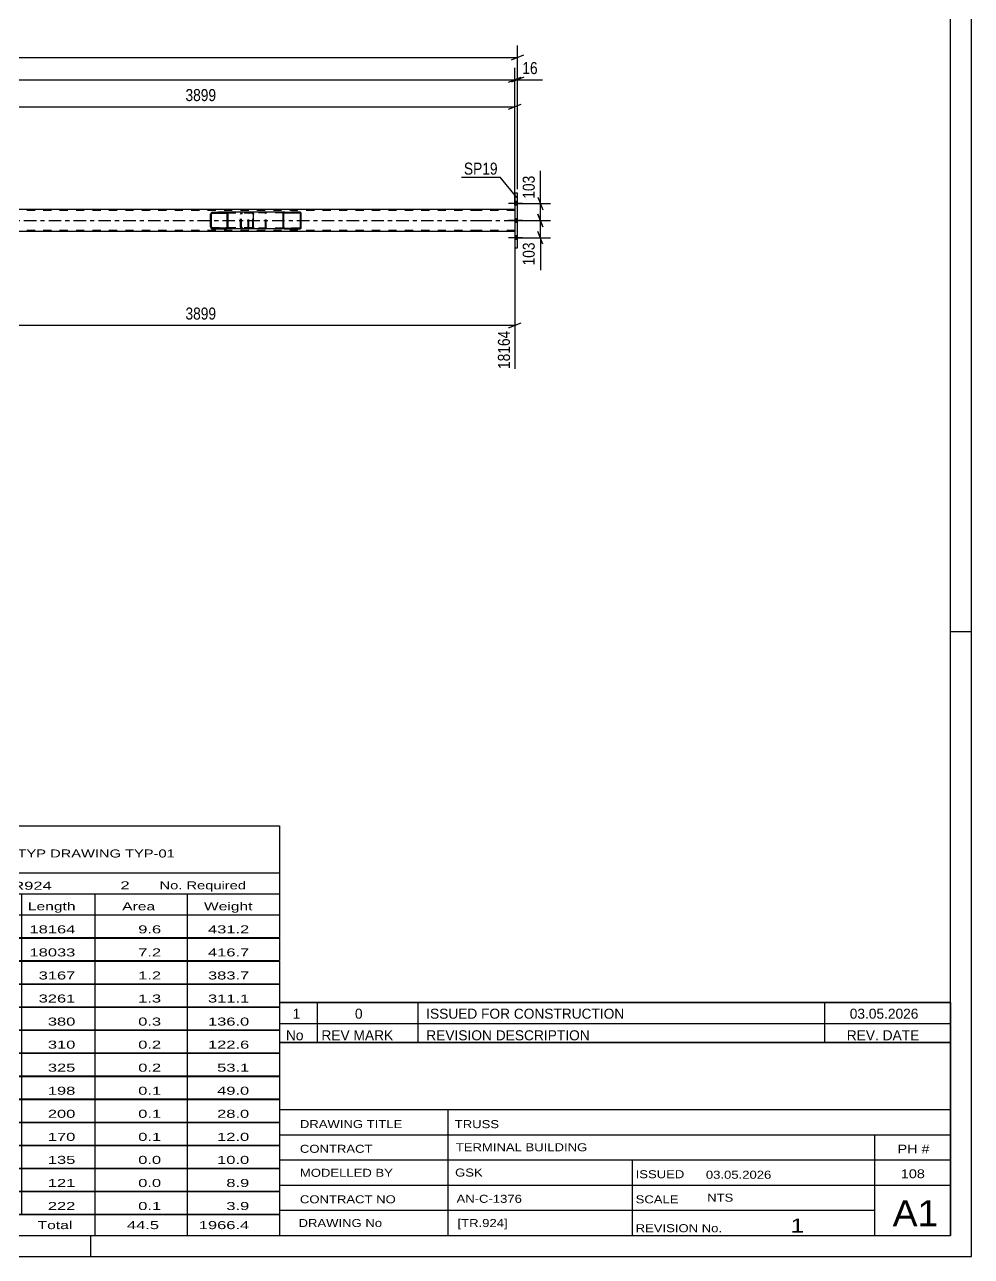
# Model space of a CAD drawing. Header units: millimetres. Extents: x 0 to 841, y 0 to 594.
# Drawn here: x 615.2 to 841, y 0 to 293.9 of the extents above; entities that cross this region are included whole.
import ezdxf

# ---------------------------------------------------------------- set-up
doc = ezdxf.new("R2010")
doc.units = ezdxf.units.MM
doc.linetypes.add('DXK_LINE_DOT2', pattern=[3.9198, 1.9599, -1.9599])
doc.linetypes.add('DXK_LINE_DOT3', pattern=[5.9187, 2.979, -0.9799, 0.9799, -0.9799])
doc.styles.add('Arial Narrow', font='ARIALN.TTF', dxfattribs={"height": 0.2})

# ---------------------------------------------------------------- blocks, each defined once
blk = doc.blocks.new('Unknown-814521973-1135')
at = {"color": 5, "linetype": 'Continuous'}
for p, q in [((841, 0), (841, 594)), ((836, 5), (836, 589)), ((841, 149), (836, 149)), ((5, 5), (836, 5)), ((631, 0), (631, 5)), ((0, 0), (841, 0))]:
    blk.add_line(p, q, dxfattribs=at)
blk = doc.blocks.new('Unknown-814521973-12187')
at = {"color": 7, "linetype": 'Continuous'}
for p, q in [((676, 51.05), (676, 5)), ((676, 51.05), (836, 51.05)), ((836, 51), (836, 5)), ((676, 35), (836, 35)), ((716.14, 35), (716.14, 5)), ((676, 29), (836, 29)), ((818, 5.05), (818, 29.05)), ((676, 23), (836, 23)), ((760.14, 23), (760.14, 5)), ((676, 17), (836, 17)), ((676, 11), (818, 11)), ((676, 5), (836, 5))]:
    blk.add_line(p, q, dxfattribs=at)
at = {"color": 7, "style": 'Arial Narrow'}
for s, height, width, p in [('DRAWING TITLE', 1.9089, 1.425378, (680.88, 30.61)), ('TRUSS', 1.909, 1.425378, (717.81, 30.59)), ('CONTRACT', 1.909, 1.425378, (680.88, 24.71)), ('TERMINAL BUILDING', 1.9089, 1.425378, (718.06, 25.07)), ('MODELLED BY', 1.9089, 1.425378, (680.88, 18.98)), ('GSK', 1.909, 1.425378, (717.88, 19.04)), ('ISSUED', 1.909, 1.425378, (760.94, 18.64)), ('03.05.2026', 1.909, 1.425378, (777.69, 18.52)), ('AN-C-1376', 1.909, 1.425378, (718.23, 12.78)), ('CONTRACT NO', 1.9089, 1.425378, (680.88, 12.66)), ('SCALE', 1.909, 1.425378, (760.94, 12.65)), ('A1', 6.204, 1.25, (822.24, 7.2)), ('DRAWING No', 1.909, 1.425378, (680.56, 7)), ('[TR.924]', 1.909, 1.425378, (718.46, 6.99)), ('1', 3.34, 1.5, (797.91, 5.68)), ('REVISION No.', 1.9089, 1.425378, (760.94, 5.77))]:
    blk.add_text(s, height=height, dxfattribs=dict(at, width=width)).set_placement(p)
at = {"color": 7, "linetype": 'Continuous', "style": 'Arial Narrow'}
for s, height, width, p in [('PH #', 2.1, 1.42538, (823.4, 24.55)), ('108', 2.1, 1.42538, (824.19, 18.65)), ('NTS', 1.909, 1.425378, (778, 13.05))]:
    blk.add_text(s, height=height, dxfattribs=dict(at, width=width)).set_placement(p)
blk = doc.blocks.new('Unknown-814521973-12188')
at = {"color": 7, "linetype": 'Continuous'}
for p, q in [((516, 102.75), (676, 102.75)), ((516, 91.5), (516, 102.75)), ((676, 102.75), (676, 91.5)), ((516, 91.5), (676, 91.5)), ((516, 91.5), (516, 86.5)), ((676, 91.5), (676, 86.5)), ((516, 86.5), (676, 86.5)), ((516, 86.5), (516, 81.5)), ((540, 86.5), (540, 81.5)), ((575.5, 86.5), (575.5, 81.5)), ((601.5, 86.5), (601.5, 81.5)), ((614.5, 86.5), (614.5, 81.5)), ((632, 86.5), (632, 81.5)), ((654, 86.5), (654, 81.5)), ((676, 86.5), (676, 81.5)), ((516, 81.5), (676, 81.5)), ((516, 81.45), (516, 76.05)), ((516, 81.45), (676, 81.45)), ((540, 81.5), (540, 76)), ((575.5, 81.5), (575.5, 76)), ((601.5, 81.5), (601.5, 76)), ((614.5, 81.5), (614.5, 76)), ((632, 81.5), (632, 76)), ((654, 81.5), (654, 76)), ((676, 81.45), (676, 76.05)), ((516, 76.05), (676, 76.05)), ((516, 75.95), (516, 70.55)), ((516, 75.95), (676, 75.95)), ((540, 76), (540, 70.5)), ((575.5, 76), (575.5, 70.5)), ((601.5, 76), (601.5, 70.5)), ((614.5, 76), (614.5, 70.5)), ((632, 76), (632, 70.5)), ((654, 76), (654, 70.5)), ((676, 75.95), (676, 70.55)), ((516, 70.55), (676, 70.55)), ((516, 70.45), (516, 65.05)), ((516, 70.45), (676, 70.45)), ((540, 70.5), (540, 65)), ((575.5, 70.5), (575.5, 65)), ((601.5, 70.5), (601.5, 65)), ((614.5, 70.5), (614.5, 65)), ((632, 70.5), (632, 65)), ((654, 70.5), (654, 65)), ((676, 70.45), (676, 65.05)), ((516, 65.05), (676, 65.05)), ((516, 64.95), (516, 59.55)), ((516, 64.95), (676, 64.95)), ((540, 65), (540, 59.5)), ((575.5, 65), (575.5, 59.5)), ((601.5, 65), (601.5, 59.5)), ((614.5, 65), (614.5, 59.5)), ((632, 65), (632, 59.5)), ((654, 65), (654, 59.5)), ((676, 64.95), (676, 59.55)), ((516, 59.55), (676, 59.55)), ((516, 59.45), (516, 54.05)), ((516, 59.45), (676, 59.45)), ((540, 59.5), (540, 54)), ((575.5, 59.5), (575.5, 54)), ((601.5, 59.5), (601.5, 54)), ((614.5, 59.5), (614.5, 54)), ((632, 59.5), (632, 54)), ((654, 59.5), (654, 54)), ((676, 59.45), (676, 54.05)), ((516, 54.05), (676, 54.05)), ((516, 53.95), (516, 48.55)), ((516, 53.95), (676, 53.95)), ((540, 54), (540, 48.5)), ((575.5, 54), (575.5, 48.5)), ((601.5, 54), (601.5, 48.5)), ((614.5, 54), (614.5, 48.5)), ((632, 54), (632, 48.5)), ((654, 54), (654, 48.5)), ((676, 53.95), (676, 48.55)), ((516, 48.55), (676, 48.55)), ((516, 48.45), (516, 43.05)), ((516, 48.45), (676, 48.45)), ((540, 48.5), (540, 43)), ((575.5, 48.5), (575.5, 43)), ((601.5, 48.5), (601.5, 43)), ((614.5, 48.5), (614.5, 43)), ((632, 48.5), (632, 43)), ((654, 48.5), (654, 43)), ((676, 48.45), (676, 43.05)), ((516, 43.05), (676, 43.05)), ((516, 42.95), (516, 37.55)), ((516, 42.95), (676, 42.95)), ((540, 43), (540, 37.5)), ((575.5, 43), (575.5, 37.5)), ((601.5, 43), (601.5, 37.5)), ((614.5, 43), (614.5, 37.5)), ((632, 43), (632, 37.5)), ((654, 43), (654, 37.5)), ((676, 42.95), (676, 37.55)), ((516, 37.55), (676, 37.55)), ((516, 37.45), (516, 32.05)), ((516, 37.45), (676, 37.45)), ((540, 37.5), (540, 32)), ((575.5, 37.5), (575.5, 32)), ((601.5, 37.5), (601.5, 32)), ((614.5, 37.5), (614.5, 32)), ((632, 37.5), (632, 32)), ((654, 37.5), (654, 32)), ((676, 37.45), (676, 32.05)), ((516, 32.05), (676, 32.05)), ((516, 31.95), (516, 26.55)), ((516, 31.95), (676, 31.95)), ((540, 32), (540, 26.5)), ((575.5, 32), (575.5, 26.5)), ((601.5, 32), (601.5, 26.5)), ((614.5, 32), (614.5, 26.5)), ((632, 32), (632, 26.5)), ((654, 32), (654, 26.5)), ((676, 31.95), (676, 26.55)), ((516, 26.55), (676, 26.55)), ((516, 26.45), (516, 21.05)), ((516, 26.45), (676, 26.45)), ((540, 26.5), (540, 21)), ((575.5, 26.5), (575.5, 21)), ((601.5, 26.5), (601.5, 21)), ((614.5, 26.5), (614.5, 21)), ((632, 26.5), (632, 21)), ((654, 26.5), (654, 21)), ((676, 26.45), (676, 21.05)), ((516, 21.05), (676, 21.05)), ((516, 20.95), (516, 15.55)), ((516, 20.95), (676, 20.95)), ((540, 21), (540, 15.5)), ((575.5, 21), (575.5, 15.5)), ((601.5, 21), (601.5, 15.5)), ((614.5, 21), (614.5, 15.5)), ((632, 21), (632, 15.5)), ((654, 21), (654, 15.5)), ((676, 20.95), (676, 15.55)), ((516, 15.55), (676, 15.55)), ((516, 15.45), (516, 10.05)), ((516, 15.45), (676, 15.45)), ((540, 15.5), (540, 10)), ((575.5, 15.5), (575.5, 10)), ((601.5, 15.5), (601.5, 10)), ((614.5, 15.5), (614.5, 10)), ((632, 15.5), (632, 10)), ((654, 15.5), (654, 10)), ((676, 15.45), (676, 10.05)), ((516, 10.05), (676, 10.05)), ((516, 10), (676, 10)), ((516, 10), (516, 5)), ((632, 10), (632, 5)), ((654, 10), (654, 5)), ((676, 10), (676, 5)), ((516, 5), (676, 5))]:
    blk.add_line(p, q, dxfattribs=at)
at = {"color": 7, "style": 'Arial Narrow'}
for s, height, width, p in [('GENERAL NOTES & WELD DETAILS :', 2.8633, 1.4, (517.15, 95.06)), ('REFER TYP DRAWING TYP-01', 1.9089, 1.6, (600.7, 95.16)), ("MATERIAL LIST FOR ASSEMBLY MK'D", 1.9089, 1.6, (517.15, 87.56)), ('TR924', 1.909, 1.794707, (609.9, 87.47)), ('2', 1.91, 1.794707, (638.08, 87.56)), ('No. Required', 1.9089, 1.6, (647.41, 87.56)), ('Mark', 1.909, 1.7, (517.34, 82.5)), ('Profile', 1.909, 1.7, (550.41, 82.5)), ('Material', 1.909, 1.7, (580.54, 82.56)), ('No.', 1.909, 1.7, (605.5, 82.56)), ('Length', 1.909, 1.7, (616, 82.56)), ('Area', 1.909, 1.7, (638.5, 82.56)), ('Weight', 1.909, 1.7, (658, 82.56))]:
    blk.add_text(s, height=height, dxfattribs=dict(at, width=width)).set_placement(p)
at = {"color": 7, "linetype": 'Continuous', "style": 'Arial Narrow'}
for s, height, width, p in [('BC371', 1.909, 1.794707, (517.5, 77.06)), ('SHS132*6', 1.909, 1.794707, (542, 77.06)), ('E350', 1.909, 1.794707, (581.74, 77.06)), ('1', 1.91, 1.794707, (605.86, 77.06)), ('18164', 1.909, 1.794707, (616.4, 77.06)), ('9.6', 1.909, 1.794707, (642.32, 77.06)), ('431.2', 1.909, 1.794707, (658.96, 77.06)), ('TR924', 1.909, 1.794707, (517.5, 71.56)), ('SHS100*8', 1.909, 1.794707, (542, 71.56)), ('E350', 1.909, 1.794707, (581.74, 71.56)), ('1', 1.91, 1.794707, (605.86, 71.56)), ('18033', 1.909, 1.794707, (616.4, 71.56)), ('7.2', 1.909, 1.794707, (642.32, 71.56)), ('416.7', 1.909, 1.794707, (658.96, 71.56)), ('M177', 1.909, 1.794707, (517.5, 66.06)), ('SHS100*6', 1.909, 1.794707, (542, 66.06)), ('E350', 1.909, 1.794707, (581.74, 66.06)), ('7', 1.91, 1.794707, (605.86, 66.06)), ('3167', 1.909, 1.794707, (618.58, 66.06)), ('1.2', 1.909, 1.794707, (642.32, 66.06)), ('383.7', 1.909, 1.794707, (658.96, 66.06)), ('M196', 1.909, 1.794707, (517.5, 60.56)), ('SHS100*4', 1.909, 1.794707, (542, 60.56)), ('E350', 1.909, 1.794707, (581.74, 60.56)), ('8', 1.91, 1.794707, (605.86, 60.56)), ('3261', 1.909, 1.794707, (618.58, 60.56)), ('1.3', 1.909, 1.794707, (642.32, 60.56)), ('311.1', 1.909, 1.794707, (658.96, 60.56)), ('SP20', 1.909, 1.794707, (517.5, 55.06)), ('PL20*380', 1.909, 1.794707, (542, 55.06)), ('E350', 1.909, 1.794707, (581.74, 55.06)), ('6', 1.91, 1.794707, (605.86, 55.06)), ('380', 1.909, 1.794707, (620.77, 55.06)), ('0.3', 1.909, 1.794707, (642.32, 55.06)), ('136.0', 1.909, 1.794707, (658.96, 55.06)), ('PL581', 1.909, 1.794707, (517.5, 49.56)), ('PL12*300', 1.909, 1.794707, (542, 49.56)), ('E350', 1.909, 1.794707, (581.74, 49.56)), ('14', 1.909, 1.794707, (604.76, 49.56)), ('310', 1.909, 1.794707, (620.77, 49.56)), ('0.2', 1.909, 1.794707, (642.32, 49.56)), ('122.6', 1.909, 1.794707, (658.96, 49.56)), ('SP19', 1.909, 1.794707, (517.5, 44.06)), ('PL16*325', 1.909, 1.794707, (542, 44.06)), ('E350', 1.909, 1.794707, (581.74, 44.06)), ('4', 1.91, 1.794707, (605.86, 44.06)), ('325', 1.909, 1.794707, (620.77, 44.06)), ('0.2', 1.909, 1.794707, (642.32, 44.06)), ('53.1', 1.909, 1.794707, (661.14, 44.06)), ('M1488', 1.909, 1.794707, (517.5, 38.56)), ('RHS100*100*6', 1.9089, 1.794707, (542, 38.56)), ('E350', 1.909, 1.794707, (581.74, 38.56)), ('14', 1.909, 1.794707, (604.76, 38.56)), ('198', 1.909, 1.794707, (620.77, 38.56)), ('0.1', 1.909, 1.794707, (642.32, 38.56)), ('49.0', 1.909, 1.794707, (661.14, 38.56)), ('TB74', 1.909, 1.794707, (517.5, 33.06)), ('RHS150*110*6', 1.9089, 1.794707, (542, 33.06)), ('E350', 1.909, 1.794707, (581.74, 33.06)), ('6', 1.91, 1.794707, (605.86, 33.06)), ('200', 1.909, 1.794707, (620.77, 33.06)), ('0.1', 1.909, 1.794707, (642.32, 33.06)), ('28.0', 1.909, 1.794707, (661.14, 33.06)), ('PL538', 1.909, 1.794707, (517.5, 27.56)), ('PL10*150', 1.909, 1.794707, (542, 27.56)), ('E350', 1.909, 1.794707, (581.74, 27.56)), ('6', 1.91, 1.794707, (605.86, 27.56)), ('170', 1.909, 1.794707, (620.77, 27.56)), ('0.1', 1.909, 1.794707, (642.32, 27.56)), ('12.0', 1.909, 1.794707, (661.14, 27.56)), ('ST33', 1.909, 1.794707, (517.5, 22.06)), ('PL8*100', 1.909, 1.794707, (542, 22.06)), ('E350', 1.909, 1.794707, (581.74, 22.06)), ('24', 1.909, 1.794707, (604.76, 22.06)), ('135', 1.909, 1.794707, (620.77, 22.06)), ('0.0', 1.909, 1.794707, (642.32, 22.06)), ('10.0', 1.909, 1.794707, (661.14, 22.06)), ('ST32', 1.909, 1.794707, (517.5, 16.56)), ('PL8*100', 1.909, 1.794707, (542, 16.56)), ('E350', 1.909, 1.794707, (581.74, 16.56)), ('24', 1.909, 1.794707, (604.76, 16.56)), ('121', 1.909, 1.794707, (620.77, 16.56)), ('0.0', 1.909, 1.794707, (642.32, 16.56)), ('8.9', 1.909, 1.794707, (663.33, 16.56)), ('M1489', 1.909, 1.794707, (517.5, 11.06)), ('RHS100*100*6', 1.9089, 1.794707, (542, 11.06)), ('E350', 1.909, 1.794707, (581.74, 11.06)), ('1', 1.91, 1.794707, (605.86, 11.06)), ('222', 1.909, 1.794707, (620.77, 11.06)), ('0.1', 1.909, 1.794707, (642.32, 11.06)), ('3.9', 1.909, 1.794707, (663.33, 11.06)), ('Total', 1.909, 1.7, (618.33, 6.5)), ('44.5', 1.909, 1.794707, (639.64, 6.5)), ('1966.4', 1.909, 1.794707, (656.77, 6.5))]:
    blk.add_text(s, height=height, dxfattribs=dict(at, width=width)).set_placement(p)
blk = doc.blocks.new('Unknown-814521973-12190')
at = {"color": 7, "linetype": 'Continuous'}
for p, q in [((676, 60.55), (836, 60.55)), ((836, 60.55), (676, 60.55)), ((676, 60.55), (676, 55.55)), ((685, 60.55), (685, 55.55)), ((709, 60.55), (709, 55.55)), ((806, 60.55), (806, 55.55)), ((836, 60.55), (836, 55.55)), ((676, 55.55), (836, 55.55)), ((676, 55.55), (676, 51.05)), ((676, 55.55), (836, 55.55)), ((685, 55.55), (685, 51.05)), ((709, 55.55), (709, 51.05)), ((806, 55.55), (806, 51.05)), ((836, 55.55), (836, 51.05)), ((836, 51.05), (676, 51.05))]:
    blk.add_line(p, q, dxfattribs=at)
at = {"color": 7, "linetype": 'Continuous', "style": 'Arial Narrow'}
for s, height, width, p in [('1', 2.39, 1.196471, (679.16, 56.7)), ('0', 2.39, 1.196471, (694, 56.7)), ('ISSUED FOR CONSTRUCTION', 2.3861, 1.196471, (711, 56.7)), ('03.05.2026', 2.386, 1.196471, (812, 56.7)), ('No', 2.386, 1.2, (677.54, 51.55)), ('REV MARK', 2.386, 1.2, (686, 51.55)), ('REVISION DESCRIPTION', 2.3861, 1.2, (711, 51.55)), ('REV. DATE', 2.386, 1.2, (811.28, 51.55))]:
    blk.add_text(s, height=height, dxfattribs=dict(at, width=width)).set_placement(p)
blk = doc.blocks.new('Bolt-814521973-2808 - 2731')
at = {"linetype": 'Continuous'}
for points in [[(732.8, 250.77), (732.8, 251.65), (732.16, 251.65), (732.16, 250.77)], [(732.8, 250.77), (732.8, 251.65), (732.16, 251.65), (732.16, 250.77)], [(732.8, 250.77), (732.8, 251.65), (732.16, 251.65), (732.16, 250.77)], [(732.8, 246.67), (732.8, 247.55), (732.16, 247.55), (732.16, 246.67)], [(732.8, 246.67), (732.8, 247.55), (732.16, 247.55), (732.16, 246.67)], [(732.8, 242.57), (732.8, 243.45), (732.16, 243.45), (732.16, 242.57)], [(732.8, 242.57), (732.8, 243.45), (732.16, 243.45), (732.16, 242.57)], [(732.8, 242.57), (732.8, 243.45), (732.16, 243.45), (732.16, 242.57)]]:
    blk.add_hatch(color=1, dxfattribs=at).paths.add_polyline_path(points)
at = {"color": 1, "linetype": 'Continuous'}
for p, q in [((733.96, 251.21), (730.64, 251.21)), ((733.96, 251.21), (730.64, 251.21)), ((733.96, 251.21), (730.64, 251.21)), ((732.8, 251.65), (732.16, 251.65)), ((732.8, 251.65), (732.16, 251.65)), ((732.8, 251.65), (732.16, 251.65)), ((732.8, 250.77), (732.16, 250.77)), ((732.8, 250.77), (732.16, 250.77)), ((732.8, 250.77), (732.16, 250.77)), ((733.96, 247.11), (730.64, 247.11)), ((733.96, 247.11), (730.64, 247.11)), ((732.8, 247.55), (732.16, 247.55)), ((732.8, 247.55), (732.16, 247.55)), ((732.8, 246.67), (732.16, 246.67)), ((732.8, 246.67), (732.16, 246.67)), ((733.96, 243.01), (730.64, 243.01)), ((733.96, 243.01), (730.64, 243.01)), ((733.96, 243.01), (730.64, 243.01)), ((732.8, 243.45), (732.16, 243.45)), ((732.8, 243.45), (732.16, 243.45)), ((732.8, 243.45), (732.16, 243.45)), ((732.8, 242.57), (732.16, 242.57)), ((732.8, 242.57), (732.16, 242.57)), ((732.8, 242.57), (732.16, 242.57))]:
    blk.add_line(p, q, dxfattribs=at)
blk = doc.blocks.new('Part-814521973-2914 - 2731')
at = {"color": 2, "linetype": 'Continuous'}
for p, q in [((732.8, 253.61), (732.16, 253.61)), ((732.16, 253.61), (732.16, 240.61)), ((732.8, 240.61), (732.8, 253.61)), ((732.16, 240.61), (732.8, 240.61))]:
    blk.add_line(p, q, dxfattribs=at)
blk = doc.blocks.new('Part-814521973-2860 - 2731')
at = {"color": 7, "linetype": 'DXK_LINE_DOT2'}
for p, q in [((723.54, 249.51), (64.62, 249.51)), ((732.16, 249.51), (723.64, 249.51)), ((732.16, 249.75), (732.16, 244.47)), ((723.54, 244.71), (64.62, 244.71)), ((732.16, 244.71), (723.64, 244.71))]:
    blk.add_line(p, q, dxfattribs=at)
at = {"color": 7, "linetype": 'DXK_LINE_DOT3'}
for p, q in [((64.62, 247.11), (723.54, 247.11)), ((723.64, 247.11), (732.16, 247.11))]:
    blk.add_line(p, q, dxfattribs=at)
at = {"color": 2, "linetype": 'Continuous'}
for p, q in [((723.54, 249.75), (587.54, 249.75)), ((732.16, 249.75), (723.64, 249.75)), ((723.54, 244.47), (587.54, 244.47)), ((732.16, 244.47), (723.64, 244.47))]:
    blk.add_line(p, q, dxfattribs=at)
blk = doc.blocks.new('Part-814521973-2939 - 2731')
at = {"linetype": 'Continuous'}
h = blk.add_hatch(dxfattribs=at)
h.set_pattern_fill('', scale=0.7, style=0, pattern_type=0)
h.set_pattern_definition([(45, (681.1407, 248.9116), (-1.57154, 1.57154), [])])
h.paths.add_polyline_path([(681.17, 248.79), (681.14, 248.91), (681.07, 249.02), (680.96, 249.08), (680.83, 249.11), (677.25, 249.11), (677.12, 249.08), (677.01, 249.02), (676.94, 248.91), (676.91, 248.79), (676.91, 245.43), (676.94, 245.31), (677.01, 245.2), (677.12, 245.13), (677.25, 245.11), (680.83, 245.11), (680.96, 245.13), (681.07, 245.2), (681.14, 245.31), (681.17, 245.43)])
h.paths.add_polyline_path([(680.98, 245.37), (680.95, 245.32), (680.89, 245.28), (680.83, 245.27), (677.25, 245.27), (677.19, 245.28), (677.13, 245.32), (677.09, 245.37), (677.08, 245.43), (677.08, 248.79), (677.09, 248.85), (677.13, 248.9), (677.19, 248.94), (677.25, 248.95), (680.83, 248.95), (680.89, 248.94), (680.95, 248.9), (680.98, 248.85), (681, 248.79), (681, 245.43)])
at = {"color": 7, "linetype": 'DXK_LINE_DOT2'}
for p, q in [((668.56, 248.79), (668.59, 248.91)), ((668.56, 245.43), (668.56, 248.79)), ((668.74, 248.85), (668.73, 248.79)), ((668.73, 245.43), (668.73, 248.79)), ((668.78, 248.9), (668.74, 248.85)), ((668.77, 249.08), (668.9, 249.11)), ((668.84, 248.94), (668.78, 248.9)), ((668.9, 248.95), (668.84, 248.94)), ((669.55, 249.11), (668.9, 249.11)), ((680.83, 248.95), (668.9, 248.95)), ((672.48, 249.11), (672.61, 249.08)), ((672.54, 248.94), (672.48, 248.95)), ((672.6, 248.9), (672.54, 248.94)), ((672.63, 248.85), (672.6, 248.9)), ((672.65, 248.79), (672.63, 248.85)), ((672.65, 245.43), (672.65, 248.79)), ((672.79, 248.91), (672.82, 248.79)), ((672.82, 245.43), (672.82, 248.79)), ((680.83, 249.11), (677.25, 249.11)), ((668.59, 245.31), (668.56, 245.43)), ((668.73, 245.43), (668.74, 245.37)), ((668.74, 245.37), (668.78, 245.32)), ((668.9, 245.11), (668.77, 245.13)), ((668.78, 245.32), (668.84, 245.28)), ((668.84, 245.28), (668.9, 245.27)), ((680.83, 245.27), (668.9, 245.27)), ((669.55, 245.11), (668.9, 245.11)), ((672.48, 245.27), (672.54, 245.28)), ((672.61, 245.13), (672.48, 245.11)), ((672.54, 245.28), (672.6, 245.32)), ((672.6, 245.32), (672.63, 245.37)), ((672.63, 245.37), (672.65, 245.43)), ((672.82, 245.43), (672.79, 245.31)), ((680.83, 245.11), (677.25, 245.11))]:
    blk.add_line(p, q, dxfattribs=at)
at = {"color": 2, "linetype": 'Continuous'}
for p, q in [((677.25, 249.11), (669.55, 249.11)), ((676.94, 248.91), (676.91, 248.79)), ((676.91, 245.43), (676.91, 248.79)), ((677.08, 248.79), (677.09, 248.85)), ((677.08, 245.43), (677.08, 248.79)), ((677.09, 248.85), (677.13, 248.9)), ((677.25, 249.11), (677.12, 249.08)), ((677.13, 248.9), (677.19, 248.94)), ((677.19, 248.94), (677.25, 248.95)), ((677.25, 249.11), (680.83, 249.11)), ((677.25, 248.95), (680.83, 248.95)), ((680.96, 249.08), (680.83, 249.11)), ((680.83, 248.95), (680.89, 248.94)), ((680.89, 248.94), (680.95, 248.9)), ((680.95, 248.9), (680.98, 248.85)), ((680.98, 248.85), (681, 248.79)), ((681, 245.43), (681, 248.79)), ((681.17, 248.79), (681.14, 248.91)), ((681.17, 245.43), (681.17, 248.79)), ((677.25, 245.11), (669.55, 245.11)), ((676.91, 245.43), (676.94, 245.31)), ((677.09, 245.37), (677.08, 245.43)), ((677.13, 245.32), (677.09, 245.37)), ((677.12, 245.13), (677.25, 245.11)), ((677.19, 245.28), (677.13, 245.32)), ((677.25, 245.27), (677.19, 245.28)), ((677.25, 245.27), (680.83, 245.27)), ((677.25, 245.11), (680.83, 245.11)), ((680.89, 245.28), (680.83, 245.27)), ((680.83, 245.11), (680.96, 245.13)), ((680.95, 245.32), (680.89, 245.28)), ((680.98, 245.37), (680.95, 245.32)), ((681, 245.43), (680.98, 245.37)), ((681.14, 245.31), (681.17, 245.43))]:
    blk.add_line(p, q, dxfattribs=at)
at = {"color": 7, "linetype": 'DXK_LINE_DOT2'}
for centre, start, end in [((672.49, 248.78), 24.32, 69.2417), ((668.89, 245.44), 204.32, 249.2417), ((672.49, 245.44), 290.7583, 335.68)]:
    blk.add_arc(centre, 0.331, start, end, dxfattribs=at)
at = {"color": 2, "linetype": 'Continuous'}
for centre, start, end in [((677.24, 248.78), 110.7583, 155.68), ((680.84, 248.78), 24.32, 69.2417), ((677.24, 245.44), 204.32, 249.2417), ((680.84, 245.44), 290.7583, 335.68)]:
    blk.add_arc(centre, 0.331, start, end, dxfattribs=at)
blk = doc.blocks.new('Part-814521973-2968 - 2731')
at = {"linetype": 'Continuous'}
h = blk.add_hatch(dxfattribs=at)
h.set_pattern_fill('', scale=0.7, style=0, pattern_type=0)
h.set_pattern_definition([(45, (663.7169, 248.8128), (-1.57154, 1.57154), [])])
h.paths.add_polyline_path([(663.76, 248.63), (663.72, 248.81), (663.61, 248.97), (663.44, 249.07), (663.25, 249.11), (660.07, 249.11), (659.88, 249.07), (659.71, 248.97), (659.6, 248.81), (659.57, 248.63), (659.57, 245.59), (659.6, 245.41), (659.71, 245.25), (659.88, 245.15), (660.07, 245.11), (663.25, 245.11), (663.44, 245.15), (663.61, 245.25), (663.72, 245.41), (663.76, 245.59)])
h.paths.add_polyline_path([(663.48, 245.5), (663.43, 245.42), (663.35, 245.37), (663.25, 245.35), (660.07, 245.35), (659.97, 245.37), (659.89, 245.42), (659.84, 245.5), (659.82, 245.59), (659.82, 248.63), (659.84, 248.72), (659.89, 248.8), (659.97, 248.85), (660.07, 248.87), (663.25, 248.87), (663.35, 248.85), (663.43, 248.8), (663.48, 248.72), (663.5, 248.63), (663.5, 245.59)])
at = {"color": 2, "linetype": 'Continuous'}
for p, q in [((659.6, 248.81), (659.57, 248.63)), ((659.57, 245.59), (659.57, 248.63)), ((659.82, 248.63), (659.84, 248.72)), ((659.82, 245.59), (659.82, 248.63)), ((659.84, 248.72), (659.89, 248.8)), ((660.07, 249.11), (659.88, 249.07)), ((659.89, 248.8), (659.97, 248.85)), ((659.97, 248.85), (660.07, 248.87)), ((660.07, 249.11), (663.25, 249.11)), ((660.07, 248.87), (663.25, 248.87)), ((669.55, 249.11), (663.25, 249.11)), ((663.44, 249.07), (663.25, 249.11)), ((663.25, 248.87), (663.35, 248.85)), ((663.35, 248.85), (663.43, 248.8)), ((663.43, 248.8), (663.48, 248.72)), ((663.48, 248.72), (663.5, 248.63)), ((663.5, 245.59), (663.5, 248.63)), ((663.76, 248.63), (663.72, 248.81)), ((663.76, 245.59), (663.76, 248.63)), ((669.55, 249.11), (669.66, 249.07)), ((669.66, 249.07), (669.74, 248.97)), ((669.74, 248.97), (669.8, 248.81)), ((669.8, 248.81), (669.82, 248.63)), ((669.82, 245.59), (669.82, 248.63)), ((659.57, 245.59), (659.6, 245.41)), ((659.84, 245.5), (659.82, 245.59)), ((659.89, 245.42), (659.84, 245.5)), ((659.88, 245.15), (660.07, 245.11)), ((659.97, 245.37), (659.89, 245.42)), ((660.07, 245.35), (659.97, 245.37)), ((660.07, 245.35), (663.25, 245.35)), ((660.07, 245.11), (663.25, 245.11)), ((663.35, 245.37), (663.25, 245.35)), ((663.25, 245.11), (663.44, 245.15)), ((669.55, 245.11), (663.25, 245.11)), ((663.43, 245.42), (663.35, 245.37)), ((663.48, 245.5), (663.43, 245.42)), ((663.5, 245.59), (663.48, 245.5)), ((663.72, 245.41), (663.76, 245.59)), ((669.66, 245.15), (669.55, 245.11)), ((669.74, 245.25), (669.66, 245.15)), ((669.8, 245.41), (669.74, 245.25)), ((669.82, 245.59), (669.8, 245.41))]:
    blk.add_line(p, q, dxfattribs=at)
at = {"color": 7, "linetype": 'DXK_LINE_DOT2'}
for p, q in [((663.25, 249.11), (660.07, 249.11)), ((669.55, 248.87), (660.07, 248.87)), ((666.72, 248.63), (666.75, 248.81)), ((666.72, 245.59), (666.72, 248.63)), ((666.99, 248.72), (666.97, 248.63)), ((666.97, 245.59), (666.97, 248.63)), ((667.04, 248.8), (666.99, 248.72)), ((667.03, 249.07), (667.22, 249.11)), ((667.12, 248.85), (667.04, 248.8)), ((667.22, 248.87), (667.12, 248.85)), ((668.56, 248.87), (668.56, 249.11)), ((669.6, 248.85), (669.55, 248.87)), ((669.65, 248.8), (669.6, 248.85)), ((669.68, 248.72), (669.65, 248.8)), ((669.69, 248.63), (669.68, 248.72)), ((669.69, 245.59), (669.69, 248.63)), ((669.55, 245.35), (660.07, 245.35)), ((663.25, 245.11), (660.07, 245.11)), ((666.75, 245.41), (666.72, 245.59)), ((666.97, 245.59), (666.99, 245.5)), ((666.99, 245.5), (667.04, 245.42)), ((667.22, 245.11), (667.03, 245.15)), ((667.04, 245.42), (667.06, 245.41)), ((667.06, 245.41), (667.12, 245.37)), ((667.12, 245.37), (667.22, 245.35)), ((668.56, 245.11), (668.56, 245.35)), ((669.55, 245.35), (669.6, 245.37)), ((669.6, 245.37), (669.65, 245.42)), ((669.65, 245.42), (669.68, 245.5)), ((669.68, 245.5), (669.69, 245.59))]:
    blk.add_line(p, q, dxfattribs=at)
at = {"color": 2, "linetype": 'Continuous'}
for centre, start, end in [((660.05, 248.61), 111.1941, 156.1506), ((663.27, 248.61), 23.8494, 68.8059), ((660.05, 245.6), 203.8494, 248.8059), ((663.27, 245.6), 291.1941, 336.1506)]:
    blk.add_arc(centre, 0.492, start, end, dxfattribs=at)
at = {"color": 7, "linetype": 'DXK_LINE_DOT2'}
for centre, start, end in [((667.2, 248.61), 111.1941, 156.1506), ((667.2, 245.6), 203.8494, 248.8059)]:
    blk.add_arc(centre, 0.492, start, end, dxfattribs=at)
blk = doc.blocks.new('StraightDimension-814521973-3189 - 2731')
at = {"color": 7, "linetype": 'Continuous'}
for p, q in [((582.34, 259.15), (582.34, 277.12)), ((732.16, 250.75), (732.16, 277.12)), ((583.84, 274.87), (580.84, 273.67)), ((582.34, 274.27), (732.16, 274.27)), ((730.66, 273.67), (733.66, 274.87))]:
    blk.add_line(p, q, dxfattribs=at)
at = {"color": 0}
blk.add_wipeout([(661.51, 275.02), (661.51, 279.22), (652.99, 279.22), (652.99, 275.02)], dxfattribs=at)
at = {"color": 3, "style": 'Arial Narrow'}
blk.add_text('3899', height=2.863, dxfattribs=at).set_placement((653.59, 275.62))
blk = doc.blocks.new('StraightDimension-814521973-3148 - 2731')
at = {"color": 7, "linetype": 'Continuous'}
for p, q in [((732.16, 243.47), (732.16, 211.7)), ((582.34, 235.07), (582.34, 211.7)), ((583.84, 222.74), (580.84, 221.54)), ((582.34, 222.14), (732.16, 222.14)), ((730.66, 221.54), (733.66, 222.74))]:
    blk.add_line(p, q, dxfattribs=at)
at = {"color": 0}
blk.add_wipeout([(661.51, 222.89), (661.51, 227.09), (652.99, 227.09), (652.99, 222.89)], dxfattribs=at)
at = {"color": 0, "linetype": 'Continuous'}
blk.add_wipeout([(731.56, 221.44), (727.36, 221.44), (727.36, 211.1), (731.56, 211.1)], dxfattribs=at)
at = {"color": 3, "style": 'Arial Narrow'}
blk.add_text('3899', height=2.863, dxfattribs=at).set_placement((653.59, 223.49))
at = {"color": 3, "linetype": 'Continuous', "style": 'Arial Narrow'}
blk.add_text('18164', height=2.863, rotation=90.0002, dxfattribs=at).set_placement((730.96, 211.7))
blk = doc.blocks.new('StraightDimension-814521973-3166 - 2731')
at = {"color": 7, "linetype": 'Continuous'}
for p, q in [((732.8, 254.61), (732.8, 288.87)), ((55.36, 286.02), (732.8, 286.02)), ((731.3, 285.42), (734.3, 286.62))]:
    blk.add_line(p, q, dxfattribs=at)
blk = doc.blocks.new('StraightDimension-814521973-7503 - 2731')
at = {"color": 7, "linetype": 'Continuous'}
for p, q in [((732.4, 247.11), (740.62, 247.11)), ((737.62, 248.61), (738.82, 245.61)), ((738.22, 243.01), (738.22, 247.11)), ((738.82, 241.51), (737.62, 244.51)), ((732.4, 243.01), (740.62, 243.01))]:
    blk.add_line(p, q, dxfattribs=at)
at = {"color": 0}
blk.add_wipeout([(737.47, 242.48), (733.27, 242.48), (733.27, 235.8), (737.47, 235.8)], dxfattribs=at)
at = {"color": 7, "linetype": 'Continuous'}
blk.add_line((738.22, 243.01), (738.22, 235.27), dxfattribs=at)
blk.add_line((738.22, 243.01), (738.22, 235.27), dxfattribs=at)
at = {"color": 3, "style": 'Arial Narrow'}
blk.add_text('103', height=2.863, rotation=90.0002, dxfattribs=at).set_placement((736.87, 236.4))
blk = doc.blocks.new('StraightDimension-814521973-7505 - 2731')
at = {"color": 7, "linetype": 'Continuous'}
for p, q in [((732.4, 251.21), (740.62, 251.21)), ((737.62, 252.71), (738.82, 249.71)), ((738.22, 247.11), (738.22, 251.21)), ((732.4, 247.11), (740.62, 247.11)), ((738.82, 245.61), (737.62, 248.61))]:
    blk.add_line(p, q, dxfattribs=at)
at = {"color": 0}
blk.add_wipeout([(737.47, 258.42), (733.27, 258.42), (733.27, 251.73), (737.47, 251.73)], dxfattribs=at)
at = {"color": 7, "linetype": 'Continuous'}
blk.add_line((738.22, 251.21), (738.22, 258.94), dxfattribs=at)
blk.add_line((738.22, 251.21), (738.22, 258.94), dxfattribs=at)
at = {"color": 3, "style": 'Arial Narrow'}
blk.add_text('103', height=2.863, rotation=90.0002, dxfattribs=at).set_placement((736.87, 252.33))
blk = doc.blocks.new('StraightDimension-814521973-7574 - 2731')
at = {"color": 7, "linetype": 'Continuous'}
for p, q in [((732.16, 254.61), (732.16, 283.56)), ((732.8, 254.61), (732.8, 283.56)), ((730.66, 280.11), (733.66, 281.31)), ((734.3, 281.31), (731.3, 280.11)), ((732.16, 280.71), (732.8, 280.71))]:
    blk.add_line(p, q, dxfattribs=at)
at = {"color": 0}
blk.add_wipeout([(738.18, 281.46), (738.18, 285.66), (733.32, 285.66), (733.32, 281.46)], dxfattribs=at)
at = {"color": 7, "linetype": 'Continuous'}
blk.add_line((732.8, 280.71), (738.7, 280.71), dxfattribs=at)
blk.add_line((732.8, 280.71), (738.7, 280.71), dxfattribs=at)
at = {"color": 3, "style": 'Arial Narrow'}
blk.add_text('16', height=2.863, dxfattribs=at).set_placement((733.92, 282.06))
blk = doc.blocks.new('StraightDimension-814521973-7575 - 2731')
at = {"color": 7, "linetype": 'Continuous'}
for p, q in [((732.16, 254.61), (732.16, 283.56)), ((56, 280.71), (732.16, 280.71)), ((730.66, 280.11), (733.66, 281.31))]:
    blk.add_line(p, q, dxfattribs=at)
blk = doc.blocks.new('Mark-814521973-2910 - 2731')
at = {"color": 0}
blk.add_wipeout([(728.03, 258.07), (728.03, 261.07), (719.99, 261.07), (719.99, 258.07)], dxfattribs=at)
blk.add_wipeout([(728.03, 258.07), (728.03, 261.07), (719.99, 261.07), (719.99, 258.07)], dxfattribs=at)
at = {"color": 30, "linetype": 'Continuous'}
for p in [(719.39, 257.47), (732.57, 252.64)]:
    blk.add_line(p, (728.63, 257.47), dxfattribs=at)
at = {"color": 3, "style": 'Arial Narrow'}
blk.add_text('SP19', height=2.863, dxfattribs=at).set_placement((719.99, 258.07))

msp = doc.modelspace()

# ---------------------------------------------------------------- block references
for name in ['Unknown-814521973-1135', 'Part-814521973-2914 - 2731', 'Bolt-814521973-2808 - 2731', 'Part-814521973-2860 - 2731', 'Part-814521973-2968 - 2731', 'Part-814521973-2939 - 2731', 'Unknown-814521973-12188', 'Unknown-814521973-12190', 'Unknown-814521973-12187']:
    msp.add_blockref(name, (0, 0))

# ---------------------------------------------------------------- next in the draw order: block references
for name in ['StraightDimension-814521973-3189 - 2731', 'StraightDimension-814521973-3148 - 2731']:
    msp.add_blockref(name, (0, 0))

# ---------------------------------------------------------------- next in the draw order: block references
for name in ['StraightDimension-814521973-3166 - 2731', 'StraightDimension-814521973-7503 - 2731']:
    msp.add_blockref(name, (0, 0))

# ---------------------------------------------------------------- next in the draw order: block references
msp.add_blockref('StraightDimension-814521973-7505 - 2731', (0, 0))

# ---------------------------------------------------------------- next in the draw order: block references
msp.add_blockref('StraightDimension-814521973-7574 - 2731', (0, 0))

# ---------------------------------------------------------------- next in the draw order: block references
msp.add_blockref('StraightDimension-814521973-7575 - 2731', (0, 0))

# ---------------------------------------------------------------- next in the draw order: block references
msp.add_blockref('Mark-814521973-2910 - 2731', (0, 0))

doc.saveas('drawing.dxf')
